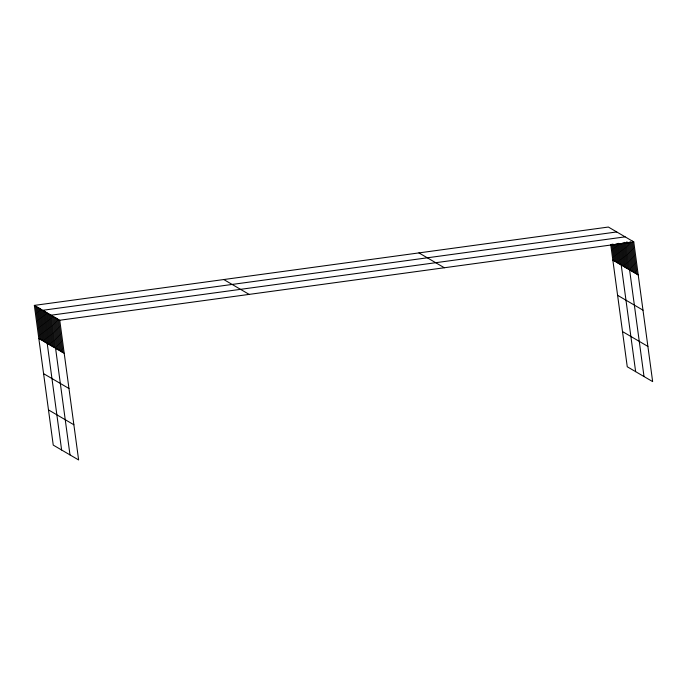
<?xml version="1.0" encoding="UTF-8"?>
<svg xmlns="http://www.w3.org/2000/svg" width="687" height="687" viewBox="0 0 687 687"><rect width="100%" height="100%" fill="white"/><g stroke="black" fill="none" stroke-linecap="round" stroke-linejoin="round"><path stroke-width="1.03" d="M34.35 305.397L59.743 320.245L78.627 459.955L53.242 445.099L34.35 305.397L608.373 227.045L633.758 241.901L652.65 381.603L627.257 366.755L610.743 244.606M616.746 231.948L42.731 310.292L61.615 450.002M625.127 236.852L51.104 315.196L69.997 454.906M59.743 320.245L633.758 241.901M612.838 260.107L638.232 274.963M617.596 295.298L642.989 310.155M622.499 331.563L647.893 346.411M418.941 252.902L444.334 267.758M223.773 279.54L249.166 294.397M38.824 338.459L64.209 353.307M43.582 373.651L68.966 388.498M48.485 409.907L73.87 424.764M632.529 241.18L636.995 274.242M631.576 242.52L635.767 273.52M630.34 241.798L634.53 272.799M629.249 242.116L633.294 272.078M628.15 242.425L632.066 271.356M626.922 241.704L630.829 270.635M625.969 243.052L644.02 376.553M624.766 242.348L628.399 269.21M623.71 242.683L627.205 268.514M622.654 243.018L626.003 267.81M621.598 243.344L624.809 267.106M620.541 243.679L623.616 266.41M619.485 244.014L622.413 265.706M618.283 243.31L635.638 371.65M617.227 243.645L620.026 264.306M616.17 243.979L618.824 263.61M615.114 244.314L617.63 262.906M614.058 244.641L616.428 262.211M612.856 243.945L615.234 261.507M611.799 244.28L614.041 260.811M58.507 319.524L62.981 352.586M57.279 318.802L61.744 351.864M56.042 318.081L60.508 351.143M54.805 317.36L59.28 350.422M53.577 316.638L58.043 349.7M52.341 315.917L56.815 348.979M49.911 314.5L54.385 347.562M48.717 313.796L53.182 346.858M47.515 313.1L51.989 346.162M46.321 312.396L50.786 345.458M45.119 311.7L49.593 344.754M43.925 310.996L48.399 344.058M41.529 309.597L46.003 342.658M40.335 308.892L44.801 341.954M39.142 308.197L43.607 341.259M37.94 307.493L42.414 340.554M36.746 306.797L41.211 339.859M35.544 306.093L40.018 339.155"/></g></svg>
